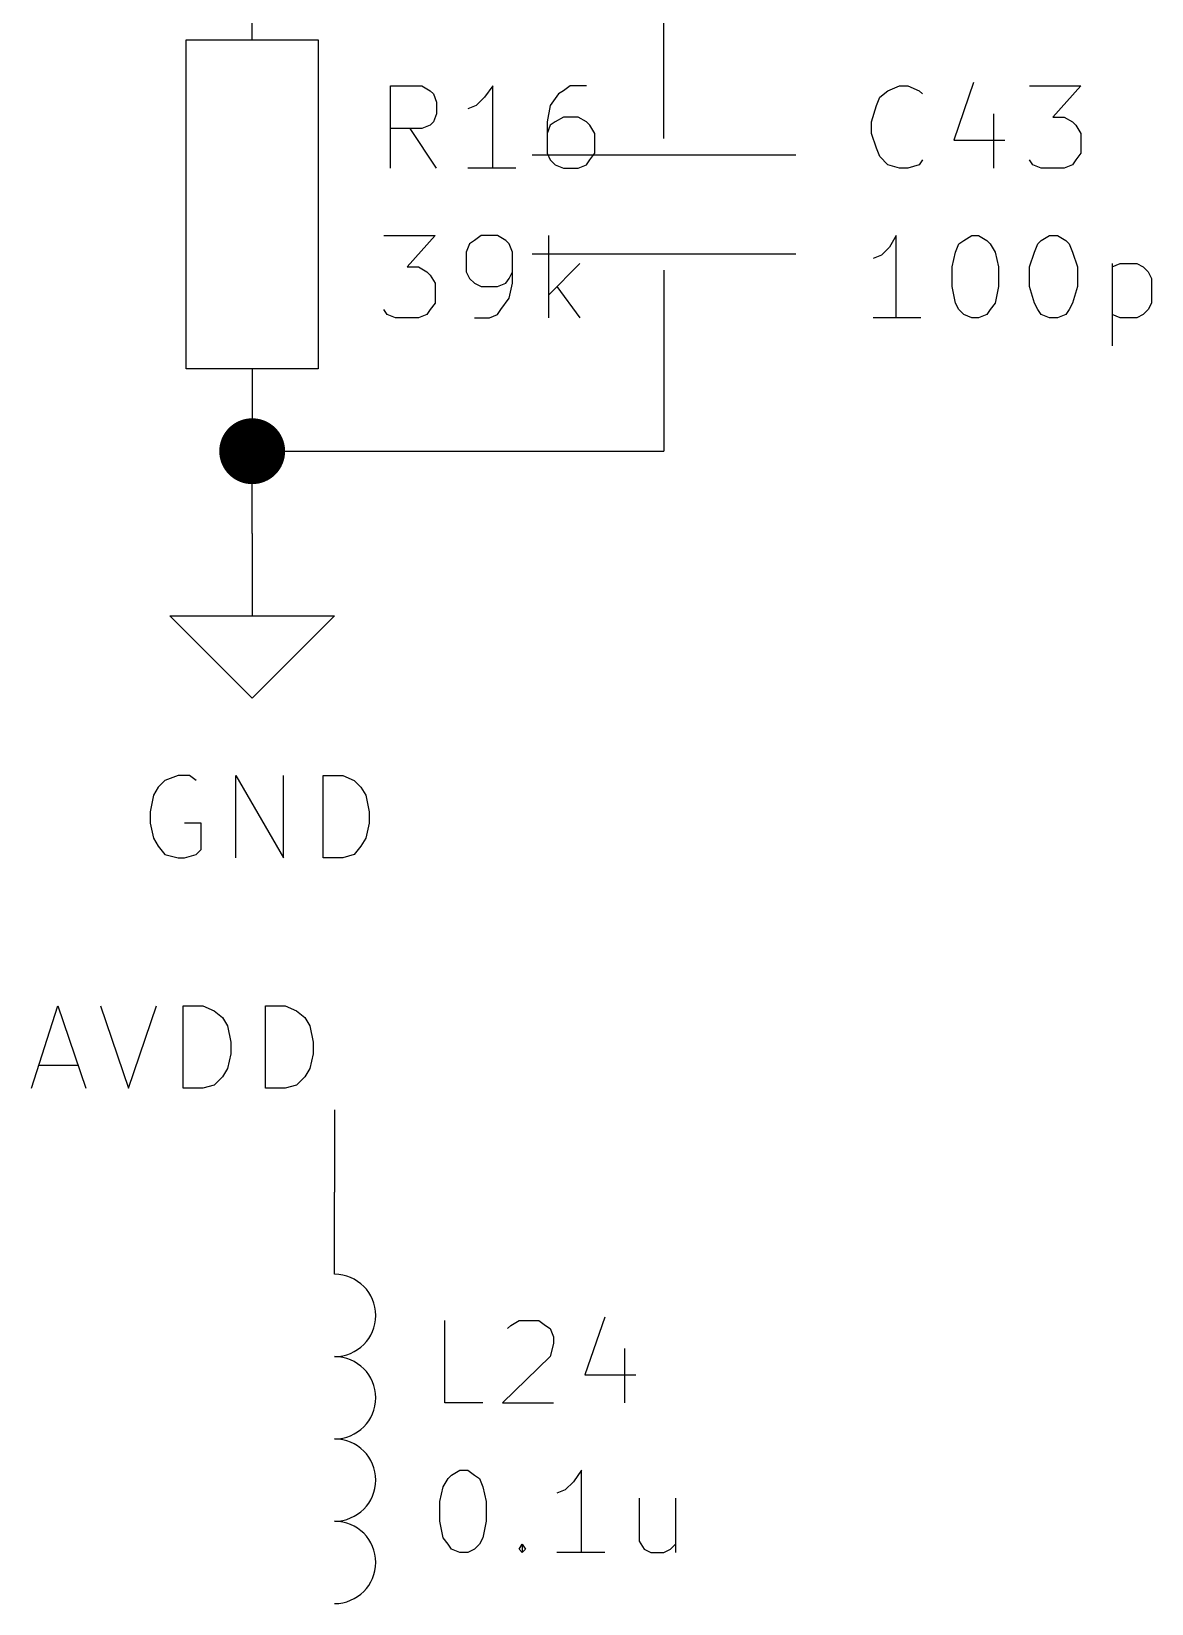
# Model space of a CAD drawing. Extents: x -2.2 to 11.3, y -7.9 to -0.4.
# Drawn here: x 7.766 to 8.446, y -5 to -4.045 of the extents above; entities that cross this region are included whole.
import ezdxf

# ---------------------------------------------------------------- set-up
doc = ezdxf.new("R2010")
doc.units = 0
doc.header["$MEASUREMENT"] = 0
for name, color, linetype in [('BLACK', 7, 'CONTINUOUS'), ('CYAN2', 4, 'CONTINUOUS'), ('GREEN2', 3, 'CONTINUOUS'), ('RED2', 1, 'CONTINUOUS')]:
    doc.layers.add(name, color=color, linetype=linetype)

msp = doc.modelspace()

# ---------------------------------------------------------------- linework, layer by layer
at = {"layer": 'BLACK', "linetype": 'CONTINUOUS'}
for p, q in [((7.766, -4.687), (7.782, -4.637)), ((7.782, -4.637), (7.799, -4.687)), ((7.808, -4.637), (7.825, -4.687)), ((7.825, -4.687), (7.842, -4.637)), ((7.858, -4.687), (7.858, -4.637)), ((7.858, -4.637), (7.87, -4.637)), ((7.87, -4.637), (7.877, -4.64)), ((7.877, -4.64), (7.882, -4.644)), ((7.908, -4.687), (7.908, -4.637)), ((7.908, -4.637), (7.92, -4.637)), ((7.92, -4.637), (7.927, -4.64)), ((7.927, -4.64), (7.932, -4.644)), ((7.882, -4.644), (7.885, -4.649)), ((7.885, -4.649), (7.887, -4.659)), ((7.932, -4.644), (7.935, -4.649)), ((7.935, -4.649), (7.937, -4.659)), ((7.887, -4.659), (7.887, -4.666)), ((7.937, -4.659), (7.937, -4.666)), ((7.887, -4.666), (7.885, -4.675)), ((7.937, -4.666), (7.935, -4.675)), ((7.77, -4.673), (7.794, -4.673)), ((7.885, -4.675), (7.882, -4.68)), ((7.935, -4.675), (7.932, -4.68)), ((7.87, -4.687), (7.858, -4.687)), ((7.877, -4.685), (7.87, -4.687)), ((7.882, -4.68), (7.877, -4.685)), ((7.92, -4.687), (7.908, -4.687)), ((7.927, -4.685), (7.92, -4.687)), ((7.932, -4.68), (7.927, -4.685))]:
    msp.add_line(p, q, dxfattribs=at)
at = {"layer": 'CYAN2', "linetype": 'CONTINUOUS'}
for p, q in [((8.338, -4.076), (8.326, -4.111)), ((7.984, -4.128), (7.984, -4.078)), ((7.984, -4.078), (8.003, -4.078)), ((8.003, -4.078), (8.008, -4.081)), ((8.008, -4.081), (8.01, -4.083)), ((8.01, -4.083), (8.012, -4.088)), ((8.041, -4.085), (8.036, -4.09)), ((8.046, -4.078), (8.041, -4.085)), ((8.046, -4.128), (8.046, -4.078)), ((8.086, -4.083), (8.081, -4.09)), ((8.089, -4.081), (8.086, -4.083)), ((8.093, -4.078), (8.089, -4.081)), ((8.103, -4.078), (8.093, -4.078)), ((8.279, -4.09), (8.281, -4.085)), ((8.281, -4.085), (8.286, -4.081)), ((8.286, -4.081), (8.293, -4.078)), ((8.293, -4.078), (8.298, -4.078)), ((8.298, -4.078), (8.305, -4.081)), ((8.305, -4.081), (8.307, -4.083)), ((8.372, -4.078), (8.403, -4.078)), ((8.403, -4.078), (8.386, -4.097)), ((8.012, -4.095), (8.01, -4.1)), ((8.012, -4.088), (8.012, -4.095)), ((8.036, -4.09), (8.031, -4.092)), ((8.081, -4.09), (8.079, -4.1)), ((8.276, -4.1), (8.279, -4.09)), ((8.35, -4.095), (8.35, -4.128)), ((8.003, -4.104), (7.984, -4.104)), ((8.012, -4.128), (7.996, -4.104)), ((8.008, -4.102), (8.003, -4.104)), ((8.01, -4.1), (8.008, -4.102)), ((8.079, -4.1), (8.079, -4.119)), ((8.081, -4.102), (8.079, -4.107)), ((8.084, -4.1), (8.081, -4.102)), ((8.089, -4.097), (8.084, -4.1)), ((8.098, -4.097), (8.089, -4.097)), ((8.103, -4.1), (8.098, -4.097)), ((8.105, -4.102), (8.103, -4.1)), ((8.108, -4.107), (8.105, -4.102)), ((8.276, -4.107), (8.276, -4.1)), ((8.386, -4.097), (8.393, -4.097)), ((8.393, -4.097), (8.398, -4.1)), ((8.398, -4.1), (8.4, -4.102)), ((8.4, -4.102), (8.403, -4.107)), ((8.108, -4.119), (8.108, -4.107)), ((8.279, -4.116), (8.276, -4.107)), ((8.281, -4.121), (8.279, -4.116)), ((8.326, -4.111), (8.357, -4.111)), ((8.403, -4.107), (8.403, -4.119)), ((8.079, -4.119), (8.081, -4.123)), ((8.081, -4.123), (8.084, -4.126)), ((8.103, -4.126), (8.105, -4.123)), ((8.105, -4.123), (8.108, -4.119)), ((8.286, -4.126), (8.281, -4.121)), ((8.307, -4.123), (8.305, -4.126)), ((8.374, -4.126), (8.372, -4.123)), ((8.4, -4.123), (8.398, -4.126)), ((8.403, -4.119), (8.4, -4.123)), ((8.06, -4.128), (8.031, -4.128)), ((8.084, -4.126), (8.089, -4.128)), ((8.089, -4.128), (8.098, -4.128)), ((8.098, -4.128), (8.103, -4.126)), ((8.293, -4.128), (8.286, -4.126)), ((8.298, -4.128), (8.293, -4.128)), ((8.305, -4.126), (8.298, -4.128)), ((8.379, -4.128), (8.374, -4.126)), ((8.393, -4.128), (8.379, -4.128)), ((8.398, -4.126), (8.393, -4.128)), ((7.98, -4.169), (8.011, -4.169)), ((8.011, -4.169), (7.994, -4.188)), ((8.035, -4.172), (8.032, -4.174)), ((8.039, -4.169), (8.035, -4.172)), ((8.049, -4.169), (8.039, -4.169)), ((8.054, -4.172), (8.049, -4.169)), ((8.056, -4.174), (8.054, -4.172)), ((8.08, -4.219), (8.08, -4.169)), ((8.291, -4.169), (8.287, -4.176)), ((8.291, -4.219), (8.291, -4.169)), ((8.329, -4.174), (8.332, -4.172)), ((8.332, -4.172), (8.337, -4.169)), ((8.337, -4.169), (8.341, -4.169)), ((8.341, -4.169), (8.346, -4.172)), ((8.346, -4.172), (8.348, -4.174)), ((8.377, -4.174), (8.379, -4.172)), ((8.379, -4.172), (8.384, -4.169)), ((8.384, -4.169), (8.389, -4.169)), ((8.389, -4.169), (8.394, -4.172)), ((8.394, -4.172), (8.396, -4.174)), ((8.032, -4.174), (8.03, -4.179)), ((8.03, -4.179), (8.03, -4.191)), ((8.058, -4.179), (8.056, -4.174)), ((8.058, -4.198), (8.058, -4.179)), ((8.282, -4.181), (8.277, -4.183)), ((8.287, -4.176), (8.282, -4.181)), ((8.325, -4.188), (8.327, -4.179)), ((8.327, -4.179), (8.329, -4.174)), ((8.348, -4.174), (8.351, -4.179)), ((8.351, -4.179), (8.353, -4.188)), ((8.372, -4.188), (8.375, -4.179)), ((8.375, -4.179), (8.377, -4.174)), ((8.396, -4.174), (8.398, -4.179)), ((8.398, -4.179), (8.401, -4.188)), ((7.994, -4.188), (8.001, -4.188)), ((8.001, -4.188), (8.006, -4.191)), ((8.006, -4.191), (8.008, -4.193)), ((8.03, -4.191), (8.032, -4.195)), ((8.056, -4.195), (8.058, -4.191)), ((8.099, -4.186), (8.08, -4.205)), ((8.325, -4.2), (8.325, -4.188)), ((8.353, -4.188), (8.353, -4.2)), ((8.372, -4.2), (8.372, -4.188)), ((8.401, -4.188), (8.401, -4.2)), ((8.422, -4.186), (8.422, -4.236)), ((8.422, -4.188), (8.427, -4.186)), ((8.427, -4.186), (8.437, -4.186)), ((8.437, -4.186), (8.441, -4.188)), ((8.441, -4.188), (8.444, -4.191)), ((8.444, -4.191), (8.446, -4.195)), ((8.008, -4.193), (8.011, -4.198)), ((8.011, -4.198), (8.011, -4.21)), ((8.032, -4.195), (8.035, -4.198)), ((8.035, -4.198), (8.039, -4.2)), ((8.039, -4.2), (8.049, -4.2)), ((8.049, -4.2), (8.054, -4.198)), ((8.054, -4.198), (8.056, -4.195)), ((8.056, -4.207), (8.058, -4.198)), ((8.085, -4.2), (8.099, -4.219)), ((8.327, -4.21), (8.325, -4.2)), ((8.353, -4.2), (8.351, -4.21)), ((8.375, -4.21), (8.372, -4.2)), ((8.401, -4.2), (8.398, -4.21)), ((8.446, -4.195), (8.446, -4.21)), ((8.011, -4.21), (8.008, -4.214)), ((8.051, -4.214), (8.056, -4.207)), ((8.329, -4.214), (8.327, -4.21)), ((8.351, -4.21), (8.348, -4.214)), ((8.377, -4.214), (8.375, -4.21)), ((8.398, -4.21), (8.396, -4.214)), ((8.446, -4.21), (8.444, -4.214)), ((7.982, -4.217), (7.98, -4.214)), ((7.987, -4.219), (7.982, -4.217)), ((8.001, -4.219), (7.987, -4.219)), ((8.006, -4.217), (8.001, -4.219)), ((8.008, -4.214), (8.006, -4.217)), ((8.035, -4.219), (8.044, -4.219)), ((8.044, -4.219), (8.049, -4.217)), ((8.049, -4.217), (8.051, -4.214)), ((8.306, -4.219), (8.277, -4.219)), ((8.332, -4.217), (8.329, -4.214)), ((8.337, -4.219), (8.332, -4.217)), ((8.341, -4.219), (8.337, -4.219)), ((8.346, -4.217), (8.341, -4.219)), ((8.348, -4.214), (8.346, -4.217)), ((8.379, -4.217), (8.377, -4.214)), ((8.384, -4.219), (8.379, -4.217)), ((8.389, -4.219), (8.384, -4.219)), ((8.394, -4.217), (8.389, -4.219)), ((8.396, -4.214), (8.394, -4.217)), ((8.427, -4.219), (8.422, -4.217)), ((8.437, -4.219), (8.427, -4.219)), ((8.441, -4.217), (8.437, -4.219)), ((8.444, -4.214), (8.441, -4.217)), ((7.855, -4.497), (7.847, -4.5)), ((7.862, -4.497), (7.855, -4.497)), ((7.866, -4.5), (7.862, -4.497)), ((7.89, -4.547), (7.89, -4.497)), ((7.89, -4.497), (7.919, -4.547)), ((7.919, -4.547), (7.919, -4.497)), ((7.943, -4.547), (7.943, -4.497)), ((7.943, -4.497), (7.955, -4.497)), ((7.955, -4.497), (7.962, -4.5)), ((7.843, -4.504), (7.84, -4.509)), ((7.847, -4.5), (7.843, -4.504)), ((7.962, -4.5), (7.966, -4.504)), ((7.966, -4.504), (7.969, -4.509)), ((7.84, -4.509), (7.838, -4.519)), ((7.969, -4.509), (7.971, -4.519)), ((7.838, -4.519), (7.838, -4.526)), ((7.838, -4.526), (7.84, -4.535)), ((7.869, -4.526), (7.859, -4.526)), ((7.869, -4.542), (7.869, -4.526)), ((7.971, -4.526), (7.969, -4.535)), ((7.971, -4.519), (7.971, -4.526)), ((7.84, -4.535), (7.843, -4.54)), ((7.969, -4.535), (7.966, -4.54)), ((7.843, -4.54), (7.847, -4.545)), ((7.847, -4.545), (7.855, -4.547)), ((7.859, -4.547), (7.866, -4.545)), ((7.866, -4.545), (7.869, -4.542)), ((7.962, -4.545), (7.955, -4.547)), ((7.966, -4.54), (7.962, -4.545)), ((7.855, -4.547), (7.859, -4.547)), ((7.955, -4.547), (7.943, -4.547)), ((8.017, -4.878), (8.017, -4.828)), ((8.055, -4.833), (8.057, -4.831)), ((8.057, -4.831), (8.062, -4.828)), ((8.062, -4.828), (8.074, -4.828)), ((8.074, -4.828), (8.078, -4.831)), ((8.078, -4.831), (8.081, -4.833)), ((8.114, -4.826), (8.102, -4.861)), ((8.081, -4.833), (8.083, -4.838)), ((8.083, -4.838), (8.083, -4.842)), ((8.081, -4.85), (8.052, -4.878)), ((8.083, -4.842), (8.081, -4.85)), ((8.126, -4.845), (8.126, -4.878)), ((8.102, -4.861), (8.133, -4.861)), ((8.04, -4.878), (8.017, -4.878)), ((8.052, -4.878), (8.083, -4.878)), ((8.016, -4.929), (8.019, -4.924)), ((8.019, -4.924), (8.021, -4.922)), ((8.021, -4.922), (8.026, -4.919)), ((8.026, -4.919), (8.031, -4.919)), ((8.031, -4.919), (8.035, -4.922)), ((8.035, -4.922), (8.038, -4.924)), ((8.038, -4.924), (8.04, -4.929)), ((8.095, -4.926), (8.09, -4.931)), ((8.1, -4.919), (8.095, -4.926)), ((8.1, -4.969), (8.1, -4.919)), ((8.014, -4.938), (8.016, -4.929)), ((8.04, -4.929), (8.042, -4.938)), ((8.09, -4.931), (8.085, -4.933)), ((8.135, -4.936), (8.135, -4.962)), ((8.157, -4.936), (8.157, -4.969)), ((8.014, -4.95), (8.014, -4.938)), ((8.042, -4.938), (8.042, -4.95)), ((8.016, -4.96), (8.014, -4.95)), ((8.042, -4.95), (8.04, -4.96)), ((8.019, -4.964), (8.016, -4.96)), ((8.021, -4.967), (8.019, -4.964)), ((8.038, -4.964), (8.035, -4.967)), ((8.04, -4.96), (8.038, -4.964)), ((8.062, -4.967), (8.064, -4.964)), ((8.064, -4.964), (8.066, -4.967)), ((8.064, -4.964), (8.064, -4.969)), ((8.135, -4.962), (8.138, -4.967)), ((8.154, -4.967), (8.157, -4.964)), ((8.026, -4.969), (8.021, -4.967)), ((8.031, -4.969), (8.026, -4.969)), ((8.035, -4.967), (8.031, -4.969)), ((8.064, -4.969), (8.062, -4.967)), ((8.066, -4.967), (8.064, -4.969)), ((8.114, -4.969), (8.085, -4.969)), ((8.138, -4.967), (8.142, -4.969)), ((8.142, -4.969), (8.15, -4.969)), ((8.15, -4.969), (8.154, -4.967))]:
    msp.add_line(p, q, dxfattribs=at)
at = {"layer": 'GREEN2', "linetype": 'CONTINUOUS'}
for p, q in [((7.9, -4.35), (7.9, -4.3)), ((7.9, -4.3), (8.15, -4.3)), ((7.95, -4.7), (7.95, -4.75))]:
    msp.add_line(p, q, dxfattribs=at)
at = {"layer": 'GREEN2', "const_width": 0.02}
msp.add_lwpolyline([(7.89, -4.3, 1), (7.91, -4.3, 1)], format="xyb", close=True, dxfattribs=at)
at = {"layer": 'RED2', "linetype": 'CONTINUOUS'}
for p, q in [((7.9, -4.05), (7.9, -4)), ((8.15, -4.11), (8.15, -4)), ((7.86, -4.25), (7.86, -4.05)), ((7.86, -4.05), (7.94, -4.05)), ((7.94, -4.05), (7.94, -4.25)), ((8.07, -4.12), (8.23, -4.12)), ((8.07, -4.18), (8.23, -4.18)), ((8.15, -4.19), (8.15, -4.3)), ((7.94, -4.25), (7.86, -4.25)), ((7.9, -4.25), (7.9, -4.3)), ((7.9, -4.35), (7.9, -4.4)), ((7.9, -4.45), (7.85, -4.4)), ((7.85, -4.4), (7.9, -4.4)), ((7.9, -4.4), (7.95, -4.4)), ((7.95, -4.4), (7.9, -4.45)), ((7.95, -4.8), (7.95, -4.75))]:
    msp.add_line(p, q, dxfattribs=at)
at = {"layer": 'RED2'}
for centre in [(7.95, -4.825), (7.95, -4.875), (7.95, -4.925), (7.95, -4.975)]:
    msp.add_arc(centre, 0.025, -449.9, -270.1, dxfattribs=at)

doc.saveas('drawing.dxf')
